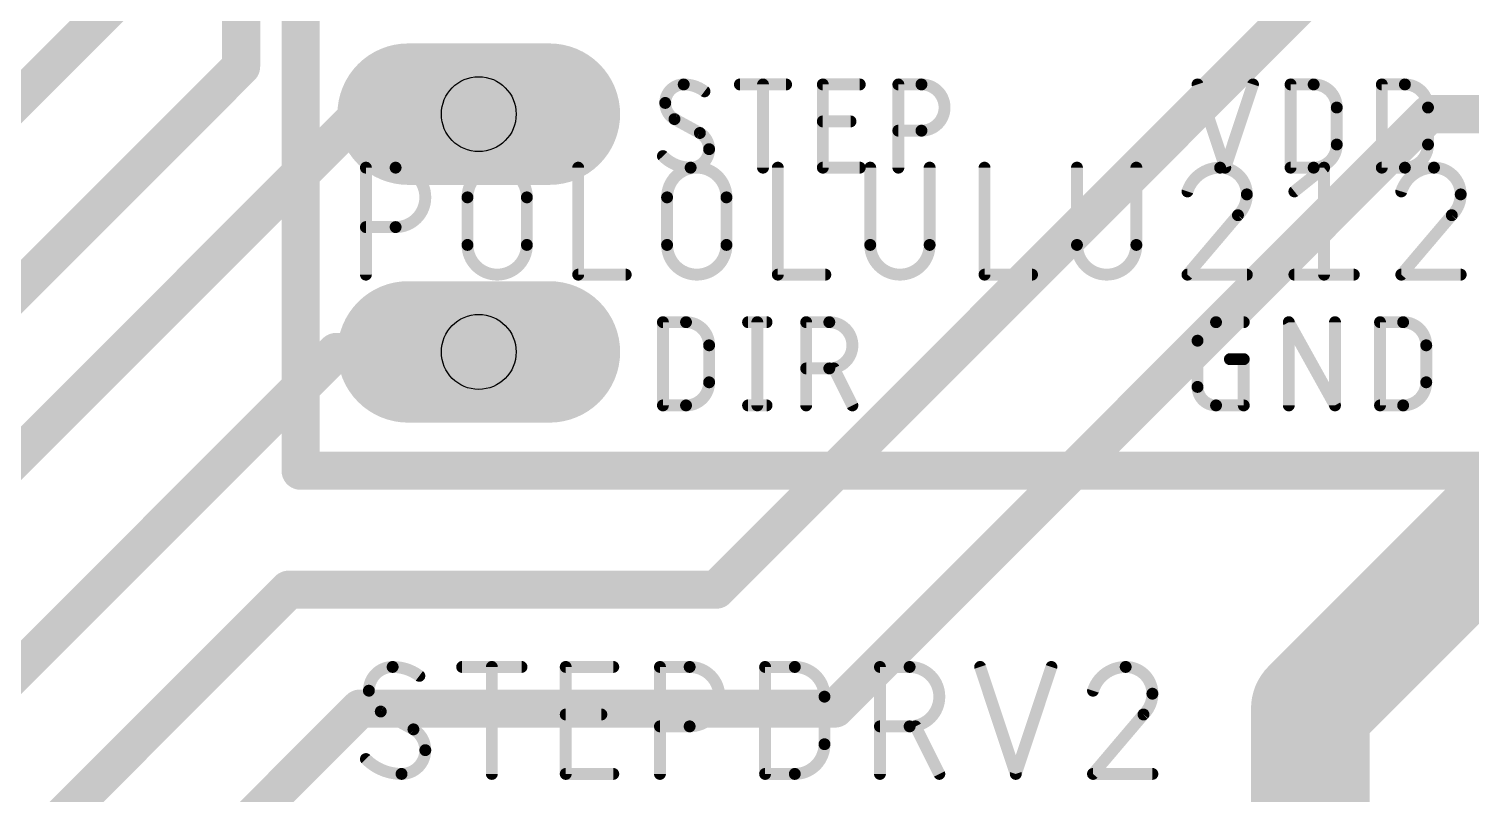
# Model space of a CAD drawing. Extents: x -0.44 to 7.02, y -0.01 to 4.84.
# Drawn here: x 1.611 to 2.218, y 1.764 to 2.086 of the extents above; entities that cross this region are included whole.
import ezdxf

# ---------------------------------------------------------------- set-up
doc = ezdxf.new("R2010")
doc.units = 0
for name, color, linetype in [('1', 12, 'CONTINUOUS'), ('17', 110, 'CONTINUOUS'), ('21', 253, 'CONTINUOUS'), ('25', 253, 'CONTINUOUS'), ('27', 253, 'CONTINUOUS'), ('29', 253, 'CONTINUOUS'), ('30', 253, 'CONTINUOUS'), ('44', 253, 'CONTINUOUS')]:
    doc.layers.add(name, color=color, linetype=linetype)

# ---------------------------------------------------------------- blocks, each defined once
blk = doc.blocks.new('LONGP100')
at = {"const_width": 1}
blk.add_lwpolyline([(-0.5, 0), (0.5, 0)], dxfattribs=at)
at = {"const_width": 0.5}
for points in [[(-0.5, 0.25, 1), (-0.5, -0.25)], [(0.5, -0.25, 1), (0.5, 0.25)]]:
    blk.add_lwpolyline(points, format="xyb", dxfattribs=at)

msp = doc.modelspace()

# ---------------------------------------------------------------- linework, layer by layer
at = {"layer": '1'}
for points, const_width in [([(1.7, 2.65), (1.7, 2.07)], 0.016), ([(1.65, 2.1), (1.3, 1.75)], 0.016), ([(1.9, 1.85), (2.15, 2.1)], 0.016), ([(1.7, 2.07), (1.33, 1.7)], 0.016), ([(1.35, 1.65), (1.75, 2.05)], 0.016), ([(1.75, 2.05), (1.8, 2.05)], 0.016), ([(1.95, 1.8), (2.2, 2.05)], 0.016), ([(2.2, 2.05), (2.3, 2.05)], 0.016), ([(2.15, 1.8), (2.3, 1.95)], 0.05), ([(1.74, 1.95), (1.445, 1.655)], 0.016), ([(1.8, 1.95), (1.74, 1.95)], 0.016), ([(1.72, 1.85), (1.6, 1.73)], 0.016), ([(1.9, 1.85), (1.72, 1.85)], 0.016), ([(2.15, 1.65), (2.15, 1.8)], 0.05), ([(1.75, 1.8), (1.65, 1.7)], 0.016), ([(1.95, 1.8), (1.75, 1.8)], 0.016)]:
    msp.add_lwpolyline(points, dxfattribs=dict(at, const_width=const_width))
for points, const_width in [([(1.702828, 2.067172, 1), (1.697172, 2.072828)], 0.008), ([(1.696, 2.07, 1), (1.704, 2.07)], 0.008), ([(1.75, 2.054, 1), (1.75, 2.046)], 0.008), ([(1.752828, 2.047172, 1), (1.747172, 2.052828)], 0.008), ([(1.8, 2.046, 1), (1.8, 2.054)], 0.008), ([(2.2, 2.054, 1), (2.2, 2.046)], 0.008), ([(2.202828, 2.047172, 1), (2.197172, 2.052828)], 0.008), ([(1.74, 1.954, 1), (1.74, 1.946)], 0.008), ([(1.742828, 1.947172, 1), (1.737172, 1.952828)], 0.008), ([(1.8, 1.946, 1), (1.8, 1.954)], 0.008), ([(1.72, 1.854, 1), (1.72, 1.846)], 0.008), ([(1.722828, 1.847172, 1), (1.717172, 1.852828)], 0.008), ([(1.9, 1.846, 1), (1.9, 1.854)], 0.008), ([(1.897172, 1.852828, 1), (1.902828, 1.847172)], 0.008), ([(2.1625, 1.8, 1), (2.1375, 1.8)], 0.025), ([(2.141161, 1.808839, 1), (2.158839, 1.791161)], 0.025), ([(1.75, 1.804, 1), (1.75, 1.796)], 0.008), ([(1.752828, 1.797172, 1), (1.747172, 1.802828)], 0.008), ([(1.947172, 1.802828, 1), (1.952828, 1.797172)], 0.008), ([(1.95, 1.796, 1), (1.95, 1.804)], 0.008)]:
    msp.add_lwpolyline(points, format="xyb", dxfattribs=dict(at, const_width=const_width))
at = {"layer": '21'}
for points, const_width in [([(1.725, 1.9), (1.725, 2.7)], 0.016), ([(1.9099, 2.0625), (1.929344, 2.0625)], 0.005), ([(1.919622, 2.0275), (1.919622, 2.0625)], 0.005), ([(1.944791, 2.0275), (1.944791, 2.0625)], 0.005), ([(1.944791, 2.0625), (1.960346, 2.0625)], 0.005), ([(1.976583, 2.0275), (1.976583, 2.0625)], 0.005), ([(1.976583, 2.0625), (1.986305, 2.0625)], 0.005), ([(2.1025, 2.0625), (2.114167, 2.0275)], 0.005), ([(2.114167, 2.0275), (2.125833, 2.0625)], 0.005), ([(2.141644, 2.0275), (2.141644, 2.0625)], 0.005), ([(2.141644, 2.0625), (2.151367, 2.0625)], 0.005), ([(2.180044, 2.0275), (2.180044, 2.0625)], 0.005), ([(2.180044, 2.0625), (2.189766, 2.0625)], 0.005), ([(2.161089, 2.052778), (2.161089, 2.037222)], 0.005), ([(2.199489, 2.052778), (2.199489, 2.037222)], 0.005), ([(1.893055, 2.042083), (1.882361, 2.047917)], 0.005), ([(1.944791, 2.046944), (1.956457, 2.046944)], 0.005), ([(1.986305, 2.043055), (1.976583, 2.043055)], 0.005), ([(1.960346, 2.0275), (1.944791, 2.0275)], 0.005), ([(2.151367, 2.0275), (2.141644, 2.0275)], 0.005), ([(2.189766, 2.0275), (2.180044, 2.0275)], 0.005), ([(1.8775, 1.9275), (1.8775, 1.9625)], 0.005), ([(1.8775, 1.9625), (1.887222, 1.9625)], 0.005), ([(1.913333, 1.9625), (1.921111, 1.9625)], 0.005), ([(1.917222, 1.9625), (1.917222, 1.9275)], 0.005), ([(1.937797, 1.9275), (1.937797, 1.9625)], 0.005), ([(1.937797, 1.9625), (1.947519, 1.9625)], 0.005), ([(2.110278, 1.9625), (2.121944, 1.9625)], 0.005), ([(2.1409, 1.9275), (2.1409, 1.9625)], 0.005), ([(2.1409, 1.9625), (2.160344, 1.9275)], 0.005), ([(2.160344, 1.9275), (2.160344, 1.9625)], 0.005), ([(2.1793, 1.9275), (2.1793, 1.9625)], 0.005), ([(2.1793, 1.9625), (2.189022, 1.9625)], 0.005), ([(1.896944, 1.952778), (1.896944, 1.937222)], 0.005), ([(2.1025, 1.935278), (2.1025, 1.954722)], 0.005), ([(2.198744, 1.952778), (2.198744, 1.937222)], 0.005), ([(2.116111, 1.946944), (2.121944, 1.946944)], 0.005), ([(2.121944, 1.946944), (2.121944, 1.9275)], 0.005), ([(1.947519, 1.943055), (1.937797, 1.943055)], 0.005), ([(1.957241, 1.9275), (1.949463, 1.943055)], 0.005), ([(1.887222, 1.9275), (1.8775, 1.9275)], 0.005), ([(1.913333, 1.9275), (1.921111, 1.9275)], 0.005), ([(2.121944, 1.9275), (2.110278, 1.9275)], 0.005), ([(2.189022, 1.9275), (2.1793, 1.9275)], 0.005), ([(2.375, 1.9), (1.725, 1.9)], 0.016)]:
    msp.add_lwpolyline(points, dxfattribs=dict(at, const_width=const_width))
for points, const_width in [([(1.88625, 2.0625, 0.414214), (1.878472, 2.054722)], 0.005), ([(1.895, 2.059583, 0.162279), (1.88625, 2.0625)], 0.005), ([(1.88625, 2.06375, 1), (1.88625, 2.06125)], 0.0025), ([(1.88625, 2.06125, 1), (1.88625, 2.06375)], 0.0025), ([(1.9099, 2.06375, 1), (1.9099, 2.06125)], 0.0025), ([(1.920872, 2.0625, 1), (1.918372, 2.0625)], 0.0025), ([(1.929344, 2.06125, 1), (1.929344, 2.06375)], 0.0025), ([(1.946041, 2.0625, 1), (1.943541, 2.0625)], 0.0025), ([(1.944791, 2.06375, 1), (1.944791, 2.06125)], 0.0025), ([(1.960346, 2.06125, 1), (1.960346, 2.06375)], 0.0025), ([(1.977833, 2.0625, 1), (1.975333, 2.0625)], 0.0025), ([(1.976583, 2.06375, 1), (1.976583, 2.06125)], 0.0025), ([(1.986305, 2.043055, 1), (1.986305, 2.0625)], 0.005), ([(1.986305, 2.06375, 1), (1.986305, 2.06125)], 0.0025), ([(1.986305, 2.06125, 1), (1.986305, 2.06375)], 0.0025), ([(2.103686, 2.062895, 1), (2.101314, 2.062105)], 0.0025), ([(2.127019, 2.062105, 1), (2.124647, 2.062895)], 0.0025), ([(2.142894, 2.0625, 1), (2.140394, 2.0625)], 0.0025), ([(2.141644, 2.06375, 1), (2.141644, 2.06125)], 0.0025), ([(2.161089, 2.052778, 0.414214), (2.151367, 2.0625)], 0.005), ([(2.151367, 2.06375, 1), (2.151367, 2.06125)], 0.0025), ([(2.151367, 2.06125, 1), (2.151367, 2.06375)], 0.0025), ([(2.181294, 2.0625, 1), (2.178794, 2.0625)], 0.0025), ([(2.180044, 2.06375, 1), (2.180044, 2.06125)], 0.0025), ([(2.199489, 2.052778, 0.414214), (2.189766, 2.0625)], 0.005), ([(2.189766, 2.06375, 1), (2.189766, 2.06125)], 0.0025), ([(2.189766, 2.06125, 1), (2.189766, 2.06375)], 0.0025), ([(1.89425, 2.058583, 1), (1.89575, 2.060583)], 0.0025), ([(1.878472, 2.054722, 0.265564), (1.882361, 2.047917)], 0.005), ([(1.879722, 2.054722, 1), (1.877222, 2.054722)], 0.0025), ([(1.877222, 2.054722, 1), (1.879722, 2.054722)], 0.0025), ([(2.162339, 2.052778, 1), (2.159839, 2.052778)], 0.0025), ([(2.159839, 2.052778, 1), (2.162339, 2.052778)], 0.0025), ([(2.200739, 2.052778, 1), (2.198239, 2.052778)], 0.0025), ([(2.198239, 2.052778, 1), (2.200739, 2.052778)], 0.0025), ([(1.88296, 2.049014, 1), (1.881763, 2.046819)], 0.0025), ([(1.881726, 2.04684, 1), (1.882996, 2.048994)], 0.0025), ([(1.944791, 2.048194, 1), (1.944791, 2.045694)], 0.0025), ([(1.956457, 2.045694, 1), (1.956457, 2.048194)], 0.0025), ([(1.896944, 2.035278, 0.265561), (1.893055, 2.042083)], 0.005), ([(1.89369, 2.04316, 1), (1.892421, 2.041006)], 0.0025), ([(1.892457, 2.040986, 1), (1.893654, 2.043181)], 0.0025), ([(1.976583, 2.044305, 1), (1.976583, 2.041805)], 0.0025), ([(1.986305, 2.044305, 1), (1.986305, 2.041805)], 0.0025), ([(1.986305, 2.041805, 1), (1.986305, 2.044305)], 0.0025), ([(2.151367, 2.0275, 0.414214), (2.161089, 2.037222)], 0.005), ([(2.162339, 2.037222, 1), (2.159839, 2.037222)], 0.0025), ([(2.189766, 2.0275, 0.414214), (2.199489, 2.037222)], 0.005), ([(2.200739, 2.037222, 1), (2.198239, 2.037222)], 0.0025), ([(1.8775, 2.032361, 0.199993), (1.889167, 2.0275)], 0.005), ([(1.878388, 2.033241, 1), (1.876612, 2.031481)], 0.0025), ([(1.889167, 2.0275, 0.414218), (1.896944, 2.035278)], 0.005), ([(1.898194, 2.035278, 1), (1.895694, 2.035278)], 0.0025), ([(1.895694, 2.035278, 1), (1.898194, 2.035278)], 0.0025), ([(2.159839, 2.037222, 1), (2.162339, 2.037222)], 0.0025), ([(2.198239, 2.037222, 1), (2.200739, 2.037222)], 0.0025), ([(1.889167, 2.02875, 1), (1.889167, 2.02625)], 0.0025), ([(1.889167, 2.02625, 1), (1.889167, 2.02875)], 0.0025), ([(1.918372, 2.0275, 1), (1.920872, 2.0275)], 0.0025), ([(1.944791, 2.02875, 1), (1.944791, 2.02625)], 0.0025), ([(1.943541, 2.0275, 1), (1.946041, 2.0275)], 0.0025), ([(1.960346, 2.02625, 1), (1.960346, 2.02875)], 0.0025), ([(1.975333, 2.0275, 1), (1.977833, 2.0275)], 0.0025), ([(2.112981, 2.027895, 1), (2.115352, 2.027105)], 0.0025), ([(2.112981, 2.027105, 1), (2.115352, 2.027895)], 0.0025), ([(2.141644, 2.02875, 1), (2.141644, 2.02625)], 0.0025), ([(2.140394, 2.0275, 1), (2.142894, 2.0275)], 0.0025), ([(2.151367, 2.02875, 1), (2.151367, 2.02625)], 0.0025), ([(2.151367, 2.02625, 1), (2.151367, 2.02875)], 0.0025), ([(2.180044, 2.02875, 1), (2.180044, 2.02625)], 0.0025), ([(2.178794, 2.0275, 1), (2.181294, 2.0275)], 0.0025), ([(2.189766, 2.02875, 1), (2.189766, 2.02625)], 0.0025), ([(2.189766, 2.02625, 1), (2.189766, 2.02875)], 0.0025), ([(1.87875, 1.9625, 1), (1.87625, 1.9625)], 0.0025), ([(1.8775, 1.96375, 1), (1.8775, 1.96125)], 0.0025), ([(1.896945, 1.952778, 0.414214), (1.887222, 1.9625)], 0.005), ([(1.887222, 1.96375, 1), (1.887222, 1.96125)], 0.0025), ([(1.887222, 1.96125, 1), (1.887222, 1.96375)], 0.0025), ([(1.913333, 1.96375, 1), (1.913333, 1.96125)], 0.0025), ([(1.918472, 1.9625, 1), (1.915972, 1.9625)], 0.0025), ([(1.921111, 1.96125, 1), (1.921111, 1.96375)], 0.0025), ([(1.939047, 1.9625, 1), (1.936547, 1.9625)], 0.0025), ([(1.937797, 1.96375, 1), (1.937797, 1.96125)], 0.0025), ([(1.947519, 1.943055, 1), (1.947519, 1.9625)], 0.005), ([(1.947519, 1.96375, 1), (1.947519, 1.96125)], 0.0025), ([(1.947519, 1.96125, 1), (1.947519, 1.96375)], 0.0025), ([(2.110278, 1.9625, 0.414209), (2.1025, 1.954722)], 0.005), ([(2.110278, 1.96375, 1), (2.110278, 1.96125)], 0.0025), ([(2.110278, 1.96125, 1), (2.110278, 1.96375)], 0.0025), ([(2.121944, 1.96125, 1), (2.121944, 1.96375)], 0.0025), ([(2.14215, 1.9625, 1), (2.13965, 1.9625)], 0.0025), ([(2.141993, 1.963107, 1), (2.139807, 1.961893)], 0.0025), ([(2.161594, 1.9625, 1), (2.159094, 1.9625)], 0.0025), ([(2.18055, 1.9625, 1), (2.17805, 1.9625)], 0.0025), ([(2.1793, 1.96375, 1), (2.1793, 1.96125)], 0.0025), ([(2.198744, 1.952778, 0.414214), (2.189022, 1.9625)], 0.005), ([(2.189022, 1.96375, 1), (2.189022, 1.96125)], 0.0025), ([(2.189022, 1.96125, 1), (2.189022, 1.96375)], 0.0025), ([(1.898194, 1.952778, 1), (1.895694, 1.952778)], 0.0025), ([(2.10375, 1.954722, 1), (2.10125, 1.954722)], 0.0025), ([(2.10125, 1.954722, 1), (2.10375, 1.954722)], 0.0025), ([(2.199994, 1.952778, 1), (2.197494, 1.952778)], 0.0025), ([(1.895695, 1.952778, 1), (1.898195, 1.952778)], 0.0025), ([(2.116111, 1.948194, 1), (2.116111, 1.945694)], 0.0025), ([(2.123194, 1.946944, 1), (2.120694, 1.946944)], 0.0025), ([(2.121944, 1.945694, 1), (2.121944, 1.948194)], 0.0025), ([(2.197494, 1.952778, 1), (2.199994, 1.952778)], 0.0025), ([(1.937797, 1.944305, 1), (1.937797, 1.941805)], 0.0025), ([(1.947519, 1.944305, 1), (1.947519, 1.941805)], 0.0025), ([(1.947519, 1.941805, 1), (1.947519, 1.944305)], 0.0025), ([(1.950581, 1.943615, 1), (1.948345, 1.942496)], 0.0025), ([(1.887222, 1.9275, 0.414214), (1.896944, 1.937222)], 0.005), ([(1.898194, 1.937222, 1), (1.895694, 1.937222)], 0.0025), ([(1.895694, 1.937222, 1), (1.898194, 1.937222)], 0.0025), ([(2.1025, 1.935278, 0.414214), (2.110278, 1.9275)], 0.005), ([(2.10375, 1.935278, 1), (2.10125, 1.935278)], 0.0025), ([(2.10125, 1.935278, 1), (2.10375, 1.935278)], 0.0025), ([(2.189022, 1.9275, 0.414214), (2.198744, 1.937222)], 0.005), ([(2.199994, 1.937222, 1), (2.197494, 1.937222)], 0.0025), ([(2.197494, 1.937222, 1), (2.199994, 1.937222)], 0.0025), ([(1.8775, 1.92875, 1), (1.8775, 1.92625)], 0.0025), ([(1.87625, 1.9275, 1), (1.87875, 1.9275)], 0.0025), ([(1.887222, 1.92875, 1), (1.887222, 1.92625)], 0.0025), ([(1.887222, 1.92625, 1), (1.887222, 1.92875)], 0.0025), ([(1.913333, 1.92875, 1), (1.913333, 1.92625)], 0.0025), ([(1.915972, 1.9275, 1), (1.918472, 1.9275)], 0.0025), ([(1.921111, 1.92625, 1), (1.921111, 1.92875)], 0.0025), ([(1.936547, 1.9275, 1), (1.939047, 1.9275)], 0.0025), ([(1.956123, 1.926941, 1), (1.958359, 1.928059)], 0.0025), ([(2.110278, 1.92875, 1), (2.110278, 1.92625)], 0.0025), ([(2.110278, 1.92625, 1), (2.110278, 1.92875)], 0.0025), ([(2.120694, 1.9275, 1), (2.123194, 1.9275)], 0.0025), ([(2.121944, 1.92625, 1), (2.121944, 1.92875)], 0.0025), ([(2.13965, 1.9275, 1), (2.14215, 1.9275)], 0.0025), ([(2.159094, 1.9275, 1), (2.161594, 1.9275)], 0.0025), ([(2.159252, 1.926893, 1), (2.161437, 1.928107)], 0.0025), ([(2.1793, 1.92875, 1), (2.1793, 1.92625)], 0.0025), ([(2.17805, 1.9275, 1), (2.18055, 1.9275)], 0.0025), ([(2.189022, 1.92875, 1), (2.189022, 1.92625)], 0.0025), ([(2.189022, 1.92625, 1), (2.189022, 1.92875)], 0.0025), ([(1.725, 1.904, 1), (1.725, 1.896)], 0.008), ([(1.721, 1.9, 1), (1.729, 1.9)], 0.008)]:
    msp.add_lwpolyline(points, format="xyb", dxfattribs=dict(at, const_width=const_width))
at = {"layer": '25'}
for points, const_width in [([(1.76375, 1.8175, 0.414214), (1.75375, 1.8075)], 0.005), ([(1.775, 1.81375, 0.162278), (1.76375, 1.8175)], 0.005), ([(1.76375, 1.81875, 1), (1.76375, 1.81625)], 0.0025), ([(1.76375, 1.81625, 1), (1.76375, 1.81875)], 0.0025), ([(1.77425, 1.81275, 1), (1.77575, 1.81475)], 0.0025), ([(1.793, 1.81875, 1), (1.793, 1.81625)], 0.0025), ([(1.80675, 1.8175, 1), (1.80425, 1.8175)], 0.0025), ([(1.818, 1.81625, 1), (1.818, 1.81875)], 0.0025), ([(1.83785, 1.8175, 1), (1.83535, 1.8175)], 0.0025), ([(1.8366, 1.81875, 1), (1.8366, 1.81625)], 0.0025), ([(1.8566, 1.81625, 1), (1.8566, 1.81875)], 0.0025), ([(1.8775, 1.8175, 1), (1.875, 1.8175)], 0.0025), ([(1.87625, 1.81875, 1), (1.87625, 1.81625)], 0.0025), ([(1.88875, 1.7925, 1), (1.88875, 1.8175)], 0.005), ([(1.88875, 1.81875, 1), (1.88875, 1.81625)], 0.0025), ([(1.88875, 1.81625, 1), (1.88875, 1.81875)], 0.0025), ([(1.92175, 1.8175, 1), (1.91925, 1.8175)], 0.0025), ([(1.9205, 1.81875, 1), (1.9205, 1.81625)], 0.0025), ([(1.9455, 1.805, 0.414214), (1.933, 1.8175)], 0.005), ([(1.933, 1.81875, 1), (1.933, 1.81625)], 0.0025), ([(1.933, 1.81625, 1), (1.933, 1.81875)], 0.0025), ([(1.970076, 1.8175, 1), (1.967576, 1.8175)], 0.0025), ([(1.968826, 1.81875, 1), (1.968826, 1.81625)], 0.0025), ([(1.981326, 1.7925, 1), (1.981326, 1.8175)], 0.005), ([(1.981326, 1.81875, 1), (1.981326, 1.81625)], 0.0025), ([(1.981326, 1.81625, 1), (1.981326, 1.81875)], 0.0025), ([(2.012186, 1.817895, 1), (2.009814, 1.817105)], 0.0025), ([(2.042186, 1.817105, 1), (2.039814, 1.817895)], 0.0025), ([(2.07225, 1.8175, 0.325184), (2.0585, 1.8075)], 0.005), ([(2.0835, 1.80625, 0.414214), (2.07225, 1.8175)], 0.005), ([(2.07225, 1.81875, 1), (2.07225, 1.81625)], 0.0025), ([(2.07225, 1.81625, 1), (2.07225, 1.81875)], 0.0025), ([(1.75375, 1.8075, 0.265564), (1.75875, 1.79875)], 0.005), ([(1.755, 1.8075, 1), (1.7525, 1.8075)], 0.0025), ([(2.057311, 1.807885, 1), (2.059689, 1.807115)], 0.0025), ([(1.7525, 1.8075, 1), (1.755, 1.8075)], 0.0025), ([(1.94675, 1.805, 1), (1.94425, 1.805)], 0.0025), ([(1.94425, 1.805, 1), (1.94675, 1.805)], 0.0025), ([(2.07975, 1.7975, 0.205258), (2.0835, 1.80625)], 0.005), ([(2.08475, 1.80625, 1), (2.08225, 1.80625)], 0.0025), ([(2.08225, 1.80625, 1), (2.08475, 1.80625)], 0.0025), ([(1.759349, 1.799847, 1), (1.758151, 1.797653)], 0.0025), ([(1.758115, 1.797673, 1), (1.759385, 1.799827)], 0.0025), ([(1.8366, 1.79875, 1), (1.8366, 1.79625)], 0.0025), ([(1.8516, 1.79625, 1), (1.8516, 1.79875)], 0.0025), ([(2.078888, 1.798405, 1), (2.080612, 1.796595)], 0.0025), ([(2.080702, 1.79669, 1), (2.078797, 1.79831)], 0.0025), ([(1.7775, 1.7825, 0.265564), (1.7725, 1.79125)], 0.005), ([(1.773135, 1.792327, 1), (1.771865, 1.790173)], 0.0025), ([(1.771901, 1.790153, 1), (1.773099, 1.792347)], 0.0025), ([(1.87625, 1.79375, 1), (1.87625, 1.79125)], 0.0025), ([(1.88875, 1.79375, 1), (1.88875, 1.79125)], 0.0025), ([(1.88875, 1.79125, 1), (1.88875, 1.79375)], 0.0025), ([(1.968826, 1.79375, 1), (1.968826, 1.79125)], 0.0025), ([(1.981326, 1.79375, 1), (1.981326, 1.79125)], 0.0025), ([(1.981326, 1.79125, 1), (1.981326, 1.79375)], 0.0025), ([(1.984944, 1.793059, 1), (1.982708, 1.791941)], 0.0025), ([(1.7675, 1.7725, 0.414214), (1.7775, 1.7825)], 0.005), ([(1.77875, 1.7825, 1), (1.77625, 1.7825)], 0.0025), ([(1.933, 1.7725, 0.414214), (1.9455, 1.785)], 0.005), ([(1.94675, 1.785, 1), (1.94425, 1.785)], 0.0025), ([(1.94425, 1.785, 1), (1.94675, 1.785)], 0.0025), ([(1.7525, 1.77875, 0.2), (1.7675, 1.7725)], 0.005), ([(1.753388, 1.77963, 1), (1.751612, 1.77787)], 0.0025), ([(1.77625, 1.7825, 1), (1.77875, 1.7825)], 0.0025), ([(1.7675, 1.77375, 1), (1.7675, 1.77125)], 0.0025), ([(1.7675, 1.77125, 1), (1.7675, 1.77375)], 0.0025), ([(1.80425, 1.7725, 1), (1.80675, 1.7725)], 0.0025), ([(1.8366, 1.77375, 1), (1.8366, 1.77125)], 0.0025), ([(1.83535, 1.7725, 1), (1.83785, 1.7725)], 0.0025), ([(1.8566, 1.77125, 1), (1.8566, 1.77375)], 0.0025), ([(1.875, 1.7725, 1), (1.8775, 1.7725)], 0.0025), ([(1.9205, 1.77375, 1), (1.9205, 1.77125)], 0.0025), ([(1.91925, 1.7725, 1), (1.92175, 1.7725)], 0.0025), ([(1.933, 1.77375, 1), (1.933, 1.77125)], 0.0025), ([(1.933, 1.77125, 1), (1.933, 1.77375)], 0.0025), ([(1.967576, 1.7725, 1), (1.970076, 1.7725)], 0.0025), ([(1.992708, 1.771941, 1), (1.994944, 1.773059)], 0.0025), ([(2.024814, 1.772895, 1), (2.027186, 1.772105)], 0.0025), ([(2.024814, 1.772105, 1), (2.027186, 1.772895)], 0.0025), ([(2.057547, 1.77331, 1), (2.059452, 1.77169)], 0.0025), ([(2.0585, 1.77375, 1), (2.0585, 1.77125)], 0.0025), ([(2.0835, 1.77125, 1), (2.0835, 1.77375)], 0.0025)]:
    msp.add_lwpolyline(points, format="xyb", dxfattribs=dict(at, const_width=const_width))
at = {"layer": '25', "const_width": 0.005}
for points in [[(1.793, 1.8175), (1.818, 1.8175)], [(1.8055, 1.7725), (1.8055, 1.8175)], [(1.8366, 1.7725), (1.8366, 1.8175)], [(1.8366, 1.8175), (1.8566, 1.8175)], [(1.87625, 1.7725), (1.87625, 1.8175)], [(1.87625, 1.8175), (1.88875, 1.8175)], [(1.9205, 1.7725), (1.9205, 1.8175)], [(1.9205, 1.8175), (1.933, 1.8175)], [(1.968826, 1.7725), (1.968826, 1.8175)], [(1.968826, 1.8175), (1.981326, 1.8175)], [(2.011, 1.8175), (2.026, 1.7725)], [(2.026, 1.7725), (2.041, 1.8175)], [(1.9455, 1.805), (1.9455, 1.785)], [(1.7725, 1.79125), (1.75875, 1.79875)], [(1.8366, 1.7975), (1.8516, 1.7975)], [(2.07975, 1.7975), (2.0585, 1.7725)], [(1.88875, 1.7925), (1.87625, 1.7925)], [(1.981326, 1.7925), (1.968826, 1.7925)], [(1.993826, 1.7725), (1.983826, 1.7925)], [(1.8566, 1.7725), (1.8366, 1.7725)], [(1.933, 1.7725), (1.9205, 1.7725)], [(2.0585, 1.7725), (2.0835, 1.7725)]]:
    msp.add_lwpolyline(points, dxfattribs=at)
at = {"layer": '27', "const_width": 0.005}
for points in [[(1.7525, 1.9825), (1.7525, 2.0275)], [(1.7525, 2.0275), (1.765, 2.0275)], [(1.84185, 2.0275), (1.84185, 1.9825)], [(1.92585, 2.0275), (1.92585, 1.9825)], [(1.96475, 2.0275), (1.96475, 1.995)], [(1.98975, 1.995), (1.98975, 2.0275)], [(2.01285, 2.0275), (2.01285, 1.9825)], [(2.05175, 2.0275), (2.05175, 1.995)], [(2.07675, 1.995), (2.07675, 2.0275)], [(2.14325, 2.0175), (2.15575, 2.0275)], [(2.15575, 2.0275), (2.15575, 1.9825)], [(1.79525, 1.995), (1.79525, 2.015)], [(1.82025, 2.015), (1.82025, 1.995)], [(1.87925, 1.995), (1.87925, 2.015)], [(1.90425, 2.015), (1.90425, 1.995)], [(2.1195, 2.0075), (2.09825, 1.9825)], [(2.2095, 2.0075), (2.18825, 1.9825)], [(1.765, 2.0025), (1.7525, 2.0025)], [(1.84185, 1.9825), (1.86185, 1.9825)], [(1.92585, 1.9825), (1.94585, 1.9825)], [(2.01285, 1.9825), (2.03285, 1.9825)], [(2.09825, 1.9825), (2.12325, 1.9825)], [(2.14325, 1.9825), (2.16825, 1.9825)], [(2.18825, 1.9825), (2.21325, 1.9825)]]:
    msp.add_lwpolyline(points, dxfattribs=at)
at = {"layer": '27'}
for points, const_width in [([(1.75375, 2.0275, 1), (1.75125, 2.0275)], 0.0025), ([(1.7525, 2.02875, 1), (1.7525, 2.02625)], 0.0025), ([(1.765, 2.0025, 1), (1.765, 2.0275)], 0.005), ([(1.765, 2.02875, 1), (1.765, 2.02625)], 0.0025), ([(1.765, 2.02625, 1), (1.765, 2.02875)], 0.0025), ([(1.82025, 2.015, 1), (1.79525, 2.015)], 0.005), ([(1.8431, 2.0275, 1), (1.8406, 2.0275)], 0.0025), ([(1.90425, 2.015, 1), (1.87925, 2.015)], 0.005), ([(1.9271, 2.0275, 1), (1.9246, 2.0275)], 0.0025), ([(1.966, 2.0275, 1), (1.9635, 2.0275)], 0.0025), ([(1.991, 2.0275, 1), (1.9885, 2.0275)], 0.0025), ([(2.0141, 2.0275, 1), (2.0116, 2.0275)], 0.0025), ([(2.053, 2.0275, 1), (2.0505, 2.0275)], 0.0025), ([(2.078, 2.0275, 1), (2.0755, 2.0275)], 0.0025), ([(2.112, 2.0275, 0.325184), (2.09825, 2.0175)], 0.005), ([(2.12325, 2.01625, 0.414214), (2.112, 2.0275)], 0.005), ([(2.112, 2.02875, 1), (2.112, 2.02625)], 0.0025), ([(2.112, 2.02625, 1), (2.112, 2.02875)], 0.0025), ([(2.157, 2.0275, 1), (2.1545, 2.0275)], 0.0025), ([(2.15653, 2.026524, 1), (2.154969, 2.028476)], 0.0025), ([(2.202, 2.0275, 0.325184), (2.18825, 2.0175)], 0.005), ([(2.21325, 2.01625, 0.414214), (2.202, 2.0275)], 0.005), ([(2.202, 2.02875, 1), (2.202, 2.02625)], 0.0025), ([(2.202, 2.02625, 1), (2.202, 2.02875)], 0.0025), ([(1.7965, 2.015, 1), (1.794, 2.015)], 0.0025), ([(1.794, 2.015, 1), (1.7965, 2.015)], 0.0025), ([(1.8215, 2.015, 1), (1.819, 2.015)], 0.0025), ([(1.819, 2.015, 1), (1.8215, 2.015)], 0.0025), ([(1.8805, 2.015, 1), (1.878, 2.015)], 0.0025), ([(1.878, 2.015, 1), (1.8805, 2.015)], 0.0025), ([(1.9055, 2.015, 1), (1.903, 2.015)], 0.0025), ([(1.903, 2.015, 1), (1.9055, 2.015)], 0.0025), ([(2.09706, 2.017885, 1), (2.099439, 2.017115)], 0.0025), ([(2.1195, 2.0075, 0.205258), (2.12325, 2.01625)], 0.005), ([(2.1245, 2.01625, 1), (2.122, 2.01625)], 0.0025), ([(2.122, 2.01625, 1), (2.1245, 2.01625)], 0.0025), ([(2.142469, 2.018476, 1), (2.14403, 2.016524)], 0.0025), ([(2.18706, 2.017885, 1), (2.189439, 2.017115)], 0.0025), ([(2.2095, 2.0075, 0.205258), (2.21325, 2.01625)], 0.005), ([(2.2145, 2.01625, 1), (2.212, 2.01625)], 0.0025), ([(2.212, 2.01625, 1), (2.2145, 2.01625)], 0.0025), ([(2.118638, 2.008405, 1), (2.120362, 2.006595)], 0.0025), ([(2.120452, 2.00669, 1), (2.118547, 2.00831)], 0.0025), ([(2.208638, 2.008405, 1), (2.210362, 2.006595)], 0.0025), ([(2.210452, 2.00669, 1), (2.208547, 2.00831)], 0.0025), ([(1.7525, 2.00375, 1), (1.7525, 2.00125)], 0.0025), ([(1.765, 2.00375, 1), (1.765, 2.00125)], 0.0025), ([(1.765, 2.00125, 1), (1.765, 2.00375)], 0.0025), ([(1.79525, 1.995, 1), (1.82025, 1.995)], 0.005), ([(1.7965, 1.995, 1), (1.794, 1.995)], 0.0025), ([(1.8215, 1.995, 1), (1.819, 1.995)], 0.0025), ([(1.87925, 1.995, 1), (1.90425, 1.995)], 0.005), ([(1.8805, 1.995, 1), (1.878, 1.995)], 0.0025), ([(1.9055, 1.995, 1), (1.903, 1.995)], 0.0025), ([(1.96475, 1.995, 1), (1.98975, 1.995)], 0.005), ([(1.966, 1.995, 1), (1.9635, 1.995)], 0.0025), ([(1.991, 1.995, 1), (1.9885, 1.995)], 0.0025), ([(2.05175, 1.995, 1), (2.07675, 1.995)], 0.005), ([(2.053, 1.995, 1), (2.0505, 1.995)], 0.0025), ([(2.078, 1.995, 1), (2.0755, 1.995)], 0.0025), ([(1.794, 1.995, 1), (1.7965, 1.995)], 0.0025), ([(1.819, 1.995, 1), (1.8215, 1.995)], 0.0025), ([(1.878, 1.995, 1), (1.8805, 1.995)], 0.0025), ([(1.903, 1.995, 1), (1.9055, 1.995)], 0.0025), ([(1.9635, 1.995, 1), (1.966, 1.995)], 0.0025), ([(1.9885, 1.995, 1), (1.991, 1.995)], 0.0025), ([(2.0505, 1.995, 1), (2.053, 1.995)], 0.0025), ([(2.0755, 1.995, 1), (2.078, 1.995)], 0.0025), ([(1.84185, 1.98375, 1), (1.84185, 1.98125)], 0.0025), ([(1.86185, 1.98125, 1), (1.86185, 1.98375)], 0.0025), ([(1.92585, 1.98375, 1), (1.92585, 1.98125)], 0.0025), ([(1.94585, 1.98125, 1), (1.94585, 1.98375)], 0.0025), ([(2.01285, 1.98375, 1), (2.01285, 1.98125)], 0.0025), ([(2.03285, 1.98125, 1), (2.03285, 1.98375)], 0.0025), ([(2.09825, 1.98375, 1), (2.09825, 1.98125)], 0.0025), ([(2.12325, 1.98125, 1), (2.12325, 1.98375)], 0.0025), ([(2.14325, 1.98375, 1), (2.14325, 1.98125)], 0.0025), ([(2.16825, 1.98125, 1), (2.16825, 1.98375)], 0.0025), ([(2.18825, 1.98375, 1), (2.18825, 1.98125)], 0.0025), ([(2.21325, 1.98125, 1), (2.21325, 1.98375)], 0.0025), ([(1.75125, 1.9825, 1), (1.75375, 1.9825)], 0.0025), ([(1.8406, 1.9825, 1), (1.8431, 1.9825)], 0.0025), ([(1.9246, 1.9825, 1), (1.9271, 1.9825)], 0.0025), ([(2.0116, 1.9825, 1), (2.0141, 1.9825)], 0.0025), ([(2.097297, 1.98331, 1), (2.099202, 1.98169)], 0.0025), ([(2.1545, 1.9825, 1), (2.157, 1.9825)], 0.0025), ([(2.187297, 1.98331, 1), (2.189202, 1.98169)], 0.0025)]:
    msp.add_lwpolyline(points, format="xyb", dxfattribs=dict(at, const_width=const_width))
at = {"layer": '44'}
for centre in [(1.8, 2.05), (1.8, 1.95)]:
    msp.add_circle(centre, 0.015748, dxfattribs=at)

# ---------------------------------------------------------------- block references
at = {"layer": '17', "xscale": 0.051496, "yscale": 0.051496}
for p in [(1.8, 2.05), (1.8, 2.05), (1.8, 1.95), (1.8, 1.95)]:
    msp.add_blockref('LONGP100', p, dxfattribs=at)
at = {"layer": '29', "xscale": 0.059496, "yscale": 0.059496}
for p in [(1.8, 2.05), (1.8, 1.95)]:
    msp.add_blockref('LONGP100', p, dxfattribs=at)
at = {"layer": '30', "xscale": 0.059496, "yscale": 0.059496}
for p in [(1.8, 2.05), (1.8, 1.95)]:
    msp.add_blockref('LONGP100', p, dxfattribs=at)

doc.saveas('drawing.dxf')
